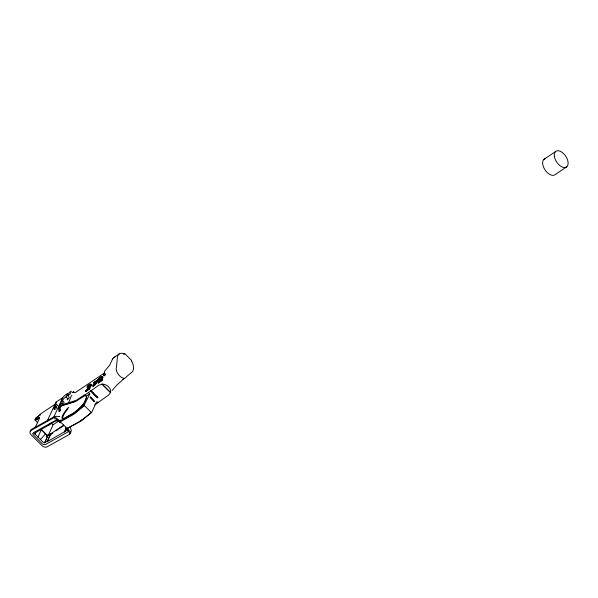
<?xml version="1.0" encoding="UTF-8"?>
<svg xmlns="http://www.w3.org/2000/svg" width="598" height="598" viewBox="0 0 598 598"><rect width="100%" height="100%" fill="white"/><g stroke="black" fill="none" stroke-linecap="round" stroke-linejoin="round"><path stroke-width="0.9" d="M104.486 372.472L104.089 375.836L104.486 372.472L105.345 374.849L104.912 375.245L104.486 372.472L103.424 375.23M55.666 406.453L54.642 407.776A1.592 0.434 -45.2 0 1 53.551 408.509L57.685 405.429L57.236 405.19M94.783 382.107L93.849 383.026L94.566 382.092M94.761 382.324C95.329 381.397 93.557 382.466 94.192 383.146M59.06 411.402L58.537 408.726A1.854 1.061 56.1 0 1 58.589 407.881C59.112 405.96 60.974 401.153 63.089 404.704M87.435 390.113L87.465 389.455L86.291 390.883L87.607 390.285L85.424 391.391L86.665 390.337L86.291 390.883M99.298 381.509L99.44 382.331L99.298 381.509C96.891 384.424 99.844 381.718 98.737 382.272M87.816 387.227L87.57 388.633M87.084 387.055L90.119 384.738C91.06 382.817 86.919 385.807 87.084 387.055L87.719 387.691C86.568 390.046 90.956 386.674 91.12 385.411L90.119 384.738M102.624 377.046C104.732 377.256 97.13 383.52 99.447 379.521M32.935 433.752L33.518 432.683L55.666 420.364L57.64 420.394L61.235 422.883A1.002 0.658 30.4 0 1 61.856 423.249L65.78 427.174L65.481 427.824L67.043 429.469L67.021 430.276L47.287 441.69L50.763 433.453L51.323 434.006L52.848 432.982M85.806 391.144L86.202 391.025M86.904 390.217L87.166 389.814L87.263 390.509L87.091 389.702M99.171 382.04L98.909 382.436L98.924 381.756M101.862 380.276L102.759 379.536L102.632 379.992M94.805 404.876L108.784 394.957L110.503 392.572L102.086 384.222L98.894 385.142L85.32 394.8L85.193 395.45L86.74 397.124L84.228 402.873M86.418 396.668L86.546 396.018L89.79 393.835L88.564 392.617M86.142 390.457C86.987 390.442 85.447 390.27 86.015 390.898M86.336 390.688L85.933 391.413M102.46 379.857L101.974 380.463L102.527 379.371L100.8 381.419L101.279 380.328C102.064 379.424 101.279 381.756 102.55 380.111M97.287 380.582L94.992 382.608L95.239 381.524L96.285 381.105M96.525 381.584L96.652 381.008L96.33 381.711M96.741 380.515L96.644 380.971L97.661 380.186L97.242 381.105L96.741 380.515L95.882 381.726M101.937 380.373L101.443 380.575L102.288 379.715M99.679 381.247L100.18 381.203L99.418 381.987L101.705 379.894M102.086 384.222L102.116 384.118A6.907 5.352 24.5 0 1 108.253 386.6A12.767 9.889 24.5 0 1 109.307 387.706A6.907 5.352 24.5 0 1 110.563 392.497L102.116 384.118M59.606 421.904L61.19 420.035C58.327 422.158 56.788 415.931 53.588 417.882L30.954 430.47A3.199 2.265 71.6 0 0 30.042 431.621L30.057 433.236A4.059 2.676 30.4 0 0 31.118 434.821L42.024 445.652A4.059 2.676 30.4 0 0 43.774 446.856L45.732 447.199A3.199 1.39 -0.7 0 0 47.324 446.713L69.959 434.126C72.62 431.816 67.163 430.351 68.217 427.944M94.439 382.466L94.207 382.772L94.626 382.675M86.179 391.077L85.768 391.511M50.763 433.453L48.161 435.195L47.399 436.54L46.689 436.488L47.122 435.165L41.397 429.558L46.592 435.157M99.343 379.453C97.795 382.645 102.183 379.207 102.579 377.712L101.608 377.017L98.543 379.08L99.305 380.081M53.499 417.718L62.573 397.76L56.025 402.155L47.04 421.351M102.251 379.678L101.6 380.104M47.16 441.361L44.588 442.797L43.527 442.572L34.968 434.088L35.716 432.406M44.588 442.797L48.161 435.195L44.738 442.722M39.655 417.703L35.88 419.751L35.065 419.617A2.855 0.777 -45.2 0 1 35.581 418.495L40.806 413.779L56.115 403.493M35.222 427.592L39.58 418.032M37.973 437.071L41.397 429.558M34.968 434.088L34.938 432.989L48.857 425.051L49.612 423.384M61.317 401.714C63.052 399.397 65.773 404.016 62.7 403.246C58.761 401.056 64.823 394.157 67.761 393.686M61.392 403.261L60.405 405.765L62.775 404.54L74.713 400.795M62.439 400.966L63.657 398.634L66.049 396.893L67.552 393.604M47.264 435.239C46.076 437.691 46.599 435.112 47.967 435.284M47.504 435.307L46.936 436.562L47.99 435.277M48.176 435.546L53.05 424.849L59.187 420.73M67.798 395.719L69.301 392.423L71.341 391.152L70.108 393.992L67.798 395.719L69.308 397.491L67.469 399.868L67.103 399.741L67.544 398.56L66.049 396.893M47.287 441.69L50.95 433.64L63.732 425.058M112.491 359.174L109.636 365.221L104.687 371.126L104.089 373.264L74.929 392.849L73.569 391.772L73.083 392.654M64.472 431.734L66.363 427.577M64.599 432.055L66.131 428.691M88.706 389.156L87.54 390.038L87.958 389.119L88.766 388.58L88.945 388.947M87.712 390.21L88.766 388.58M87.958 389.119L88.19 389.119M90.477 384.776L90.687 384.051L87.301 386.585M88.205 389.619L89.812 387.878L88.519 389.38L89.408 388.79M88.691 389.552L89.812 387.878M89.7 388.61L89.117 389.119M91.143 384.776C92.735 384.865 88.459 389.014 87.659 388.633M59.755 421.373L72.821 414.1A6.937 1.884 -45.2 0 0 74.982 412.598L84.243 405.01L89.79 393.835M95.882 382.017L95.321 381.838M95.912 381.307L95.411 381.651L96.114 380.933M96.054 381.898L96.913 380.687M97.242 381.105L96.794 381.113L97.115 380.41L96.353 381.412M96.966 381.285L97.489 380.014M97.287 380.784L98.035 379.648L97.78 380.739L97.287 380.784L97.78 380.739M97.459 380.956L98.035 379.648M98.543 379.08L101.824 376.359L101.608 377.017M98.58 379.394C98.797 378.198 102.916 374.991 101.974 377.106M100.008 381.031L99.589 382.159L100.95 380.545M91.673 412.388L82.031 419.856A7.4 2.011 -45.2 0 1 79.728 421.463L66.557 428.781L80.252 421.478A6.937 1.884 -45.2 0 0 82.412 419.968L91.673 412.388L96.383 402.29L96.741 401.796L98.453 402.432M131.597 361.043L131.627 360.437L124.803 353.672L124.436 353.934A11.123 6.346 56.1 0 0 117.343 357.626L116.505 366.993A6.87 3.917 56.1 0 0 118.688 374.826A11.541 6.585 56.1 0 0 120.654 376.777A6.87 3.917 56.1 0 0 126.395 376.807L131.956 372.128A11.123 6.346 56.1 0 0 131.612 361.05M34.871 433.976L35.641 432.324M90.358 396.982L90.104 397.461L94.2 401.527L94.454 401.041L90.358 396.982L94.2 401.527M47.601 435.314L46.689 436.488M100.442 381.12L99.903 381.741M88.026 387.19L87.861 387.736M96.816 381.135L97.661 380.186M87.076 390.389L87.338 389.986M98.124 382.929L99.268 382.167M83.578 404.218L78.458 409.346M86.463 391.047L87.465 389.455M98.296 383.101L99.462 381.674M54.336 405.99L55.121 405.07A1.592 0.434 -45.2 0 1 56.205 404.338L54.336 405.99L55.151 407.126L55.382 406.797L56.638 407.724L55.472 409.054A1.854 0.501 -45.2 0 1 54.553 409.675L53.282 408.292M112.222 390.412L116.588 385.306L122.538 379.947M59.74 407.059L61.288 405.795A3.708 2.87 24.5 0 1 62.065 405.429L75.184 401.378L74.518 401.467L84.004 395.129L85.32 394.8M68 408.718C66.004 411.088 61.34 416.911 63.186 418.974M59.03 411.491L60.622 410.378M40.41 439.485L45.65 433.782M94.708 382.765L94.357 383.041M68.74 407.313C66.371 408.8 58.611 420.028 63.47 418.645L73.188 413.233A4.164 1.136 -45.2 0 0 74.765 412.097C79.855 408.217 86.119 402.858 86.546 396.018M67.185 428.751L68.142 427.854M67.619 408.374L67.215 408.718M77.12 410.505L75.116 412.239A3.7 1.009 -45.2 0 1 74.159 412.979M40.477 414.496C42.024 414.377 35.79 417.202 35.618 418.712A3.117 0.845 -45.2 0 0 35.058 419.938L35.947 420.088L39.565 417.882M84.243 405.01L84.445 405.646L75.281 413.151A7.4 2.011 -45.2 0 1 72.978 414.765L59.815 422.083M70.452 433.034L71.312 430.754L70.302 426.972M97.863 397.468L97.332 397.857L93.243 393.79L90.59 390.741L93.774 393.402L93.243 393.79L97.863 397.468L90.874 390.531M113.725 357.626L119.256 353.889M72.38 392.572L73.569 391.772M98.199 379.82L97.706 379.865M95.246 382.01L95.829 381.502M94.82 382.443L96.158 381.546M87.719 387.691L91.12 385.411M99.186 379.992L102.579 377.712M88.13 389.291L88.938 388.752M88.938 388.461L89.984 388.05M101.869 380.059L100.359 380.791M87.54 390.038L88.041 389.986M88.295 389.425L89.782 388.423M55.898 430.934L58.185 429.394M59.71 428.37L63.523 425.806M543.948 159.337L555.587 151.518M566.814 166.767L555.176 174.586A9.486 5.412 56.1 0 1 544.785 169.54A9.486 5.412 56.1 0 1 545.189 158.664M102.37 377.054L102.774 376.964L102.699 377.801M90.881 384.716L91.277 384.634L91.255 385.456M64.808 418.211L73.718 413.248M72.014 395.532L71.454 395.584L68.538 402.947M123.592 354.27L124.803 353.672M63.552 418.869L63.993 418.66M30.61 431.337L30.707 430.164L31.447 429.379L54.089 416.791L56.137 416.313L59.83 416.582M97.22 382.66L96.936 382.69A2.796 0.762 -45.2 0 0 95.104 383.916L93.759 385.456A3.117 0.845 -45.2 0 0 93.206 386.682M85.193 395.45L75.483 401.587L62.08 405.728A3.536 2.736 24.5 0 0 61.347 406.072L59.867 407.791M54.605 418.622L56.092 419.011L57.64 420.394M68.89 402.97L68.336 402.903M99.918 381.838L100.89 380.717M48.857 425.051C51.211 424.386 57.46 417.284 60.622 422.891M56.474 404.554L57.685 405.429M60.428 410.37L59.875 407.851M89.109 388.588L89.58 388.954M86.919 390.636L86.493 390.285M84.445 405.646L91.195 412.351M65.75 427.981L69.674 432.93A2.093 1.383 30.4 0 1 69.405 433.692M51.129 422.935L53.05 424.849M35.11 420.162L37.704 422.734M56.025 402.155L56.354 402.835M50.95 433.64L51.181 434.096M59.568 407.926L60.181 410.908M112.484 359.092A8.342 2.811 -79.7 0 1 113.201 358.06M113.201 358.135A11.123 6.346 56.1 0 1 114.995 356.961M32.935 433.752A2.594 1.712 30.4 0 0 33.72 435.284L42.166 443.664A2.594 1.712 30.4 0 0 43.923 444.658L45.463 444.546L67.97 431.928A2.504 1.652 30.4 0 0 68.142 430.814M81.642 419.923A4.164 1.136 -45.2 0 1 81.119 420.304M93.475 384.267L93.086 384.783A3.117 0.845 -45.2 0 0 92.526 386.009L93.034 386.301A2.796 0.762 -45.2 0 0 94.865 385.075L96.211 383.535A3.117 0.845 -45.2 0 0 96.764 382.309L96.256 382.017A2.796 0.762 -45.2 0 0 94.424 383.243L93.475 384.267M36.456 417.733L36.134 418.107A2.071 0.561 -45.2 0 0 35.611 419.265L37.883 417.733A2.071 0.561 -45.2 0 0 38.414 416.582L36.456 417.733M123.95 378.474L122.844 379.558L123.95 378.474M554.346 156.302A9.486 5.412 56.1 0 0 565.566 167.44A9.486 5.412 56.1 0 0 563.682 153.686A9.486 5.412 56.1 0 0 554.346 156.302"/></g></svg>
